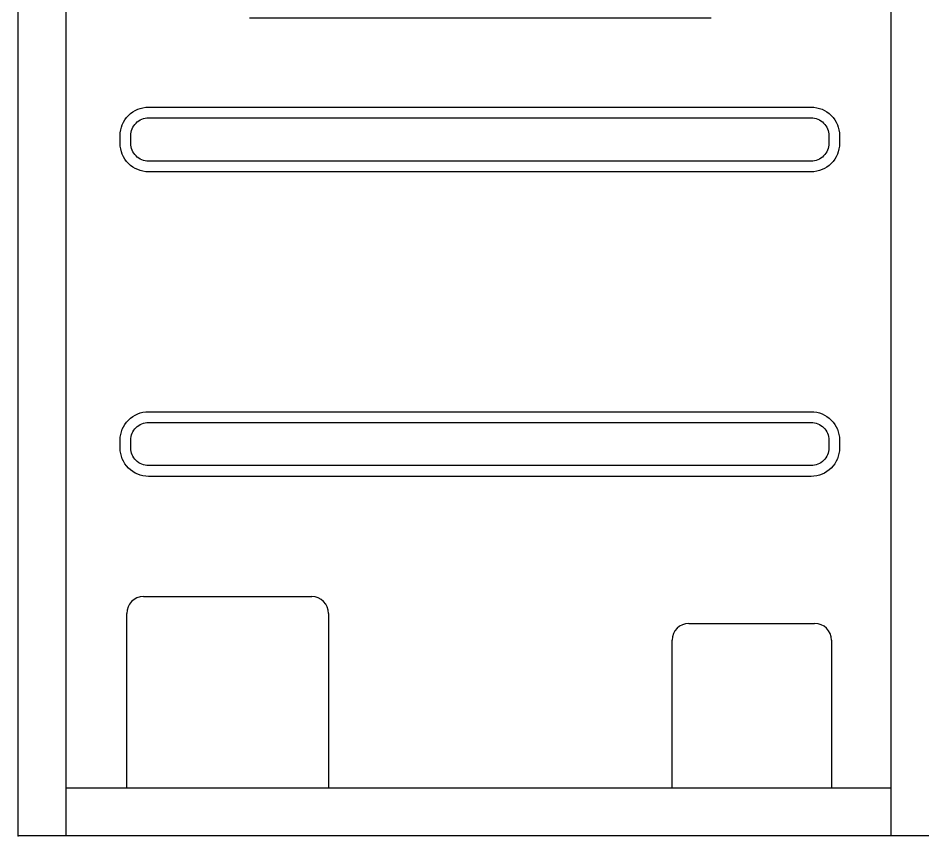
# Model space of a CAD drawing. Header units: millimetres. Extents: x -1305 to 107762, y -9150 to 56526.
# Drawn here: x 75991 to 76902, y 37586 to 38409 of the extents above; entities that cross this region are included whole.
import ezdxf

# ---------------------------------------------------------------- set-up
doc = ezdxf.new("R2010")
doc.units = ezdxf.units.MM
for name, color, linetype in [('DVM_OUTDOOR', 7, 'Continuous'), ('DVM_REPORT', 7, 'Continuous'), ('DVM_UNIT_BP', 7, 'Continuous')]:
    doc.layers.add(name, color=color, linetype=linetype)

# ---------------------------------------------------------------- blocks, each defined once
blk = doc.blocks.new('DVM_OD_DVMS2_1860x1695x765_F')
at = {"layer": 'DVM_OUTDOOR', "color": 0}
for p, q in [((48.04, 1627.57), (48.04, 0)), ((879.56, 0), (879.56, 1627.58)), ((126.37, 241), (295.73, 241)), ((109.37, 49.23), (109.37, 224)), ((312.73, 224), (312.73, 49.23)), ((675.73, 214.03), (802.33, 214.03)), ((658.73, 49.23), (658.73, 197.03)), ((819.33, 197.03), (819.33, 49.23)), ((48.04, 48.51), (879.56, 48.51))]:
    blk.add_line(p, q, dxfattribs=at)
for points in [[(1860, 1660.54), (1860, 0), (0, 0), (0, 1660.54)], [(698.18, 823.46), (232.93, 823.46)]]:
    blk.add_lwpolyline(points, dxfattribs=at)
for points in [[(131.39, 733.79), (798.82, 733.79, -0.414214), (827.42, 705.19), (827.42, 697.28, -0.414214), (798.82, 668.68), (131.39, 668.68, -0.414214), (102.79, 697.28), (102.79, 705.19, -0.414214)], [(131.39, 723.03), (798.82, 723.03, -0.414214), (816.66, 705.19), (816.66, 697.28, -0.414214), (798.82, 679.44), (131.39, 679.44, -0.414214), (113.54, 697.28), (113.54, 705.19, -0.414214)], [(131.39, 427.15), (798.82, 427.15, -0.414214), (827.42, 398.55), (827.42, 390.64, -0.414214), (798.82, 362.04), (131.39, 362.04, -0.414214), (102.79, 390.64), (102.79, 398.55, -0.414214)], [(131.39, 416.39), (798.82, 416.39, -0.414214), (816.66, 398.55), (816.66, 390.64, -0.414214), (798.82, 372.8), (131.39, 372.8, -0.414214), (113.54, 390.64), (113.54, 398.55, -0.414214)]]:
    blk.add_lwpolyline(points, format="xyb", close=True, dxfattribs=at)
for centre, start, end in [((126.37, 224), 90, 180), ((295.73, 224), 0, 90), ((675.73, 197.03), 90, 180), ((802.33, 197.03), 0, 90)]:
    blk.add_arc(centre, 17, start, end, dxfattribs=at)
at = {"layer": 'DVM_UNIT_BP'}
blk.add_point((0, 0), dxfattribs=at)

msp = doc.modelspace()

# ---------------------------------------------------------------- block references
at = {"layer": 'DVM_REPORT', "color": 0}
msp.add_blockref('DVM_OD_DVMS2_1860x1695x765_F', (75990.63, 37586), dxfattribs=at)

doc.saveas('drawing.dxf')
